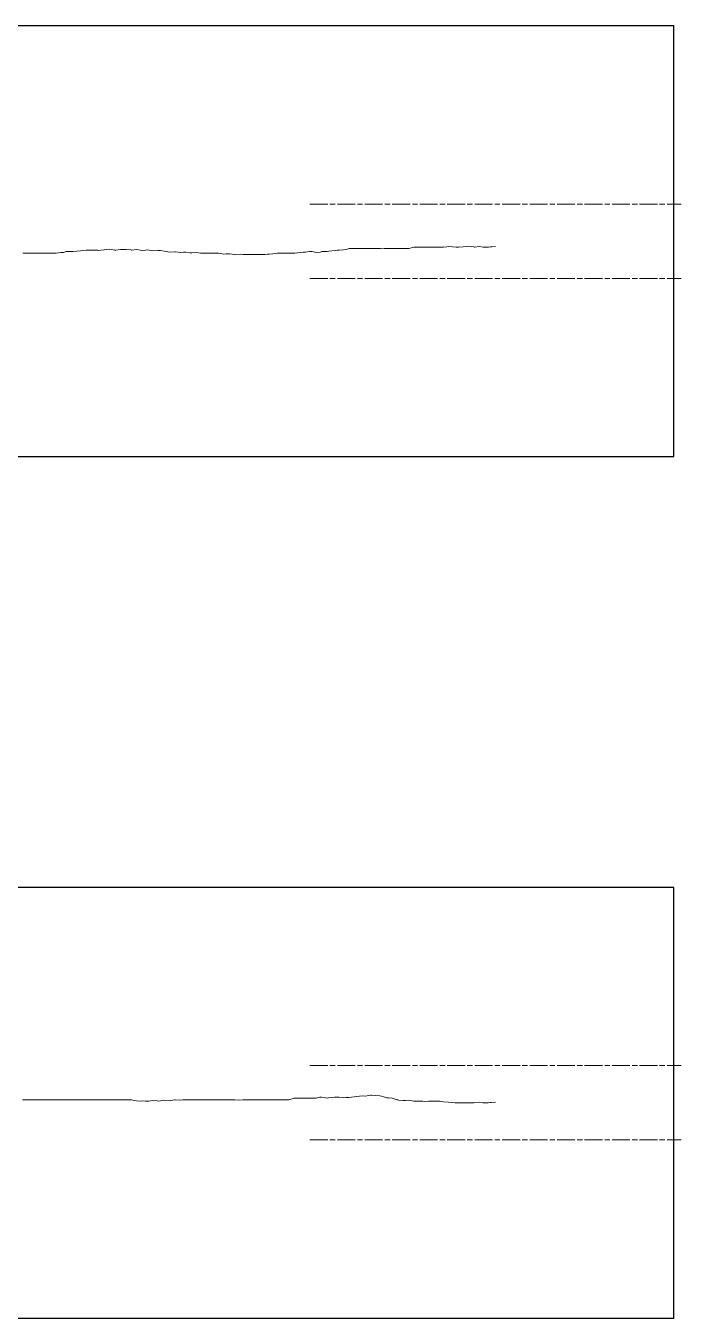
# Model space of a CAD drawing. Header units: millimetres. Extents: x 468560 to 900835, y -713847 to -431684.
# Drawn here: x 856711 to 900835, y -647847 to -560847 of the extents above; entities that cross this region are included whole.
import ezdxf

# ---------------------------------------------------------------- set-up
doc = ezdxf.new("R2010")
doc.units = ezdxf.units.MM
doc.header["$LTSCALE"] = 100
doc.linetypes.add('SXF_一点短鎖線', pattern=[9.25, 6, -1.5, 0.25, -1.5])
doc.linetypes.add('SXF_一点鎖線', pattern=[18.5, 12, -1.5, 3.5, -1.5])
doc.layers.add('D-BGD', color=7, linetype='Continuous', lineweight=13)
doc.layers.add('D-BMK', color=2, linetype='SXF_一点短鎖線', lineweight=13)
doc.layers.add('横断ビュー', color=7, linetype='Continuous')

msp = doc.modelspace()

# ---------------------------------------------------------------- linework, layer by layer
at = {"layer": 'D-BGD', "color": 7, "linetype": 'Continuous', "lineweight": 13}
for p, q in [((861765.85, -575946.92), (861995.66, -575924.02)), ((861995.66, -575924.02), (862127.75, -575910.85)), ((862127.75, -575910.85), (862361.87, -575887.52)), ((862361.87, -575887.52), (862704.47, -575946.92)), ((862769.16, -575946.92), (863094.3, -575914.52)), ((863094.3, -575914.52), (863281.19, -575895.89)), ((863281.19, -575895.89), (863460.51, -575909.11)), ((863460.51, -575909.11), (863772.47, -575932.11)), ((863772.47, -575932.11), (863826.72, -575941.51)), ((863826.72, -575941.51), (863857.9, -575938.41)), ((863857.9, -575938.41), (864192.93, -575905.01)), ((864192.93, -575905.01), (864434.62, -575946.92)), ((864775.78, -575946.92), (864925.36, -575932.01)), ((864925.36, -575932.01), (865011.34, -575946.92)), ((877818.84, -575946.92), (878109.03, -575918)), ((878109.03, -575918), (878275.83, -575901.37)), ((878275.83, -575901.37), (878475.24, -575846.92)), ((878475.24, -575846.92), (878822.15, -575846.92)), ((878822.15, -575846.92), (878841.45, -575846.92)), ((878841.45, -575846.92), (878852.55, -575846.92)), ((878852.55, -575846.92), (879207.67, -575846.92)), ((879207.67, -575846.92), (879429.27, -575846.92)), ((879429.27, -575846.92), (879573.88, -575846.92)), ((879573.88, -575846.92), (879825.46, -575846.92)), ((879825.46, -575846.92), (879940.09, -575846.92)), ((879940.09, -575846.92), (880005.98, -575846.92)), ((880005.98, -575846.92), (880306.31, -575846.92)), ((880306.31, -575846.92), (880582.7, -575846.92)), ((880582.7, -575846.92), (880672.52, -575862.5)), ((880672.52, -575862.5), (880828.78, -575846.92)), ((880828.78, -575846.92), (881038.73, -575846.92)), ((881038.73, -575846.92), (881159.42, -575846.92)), ((881159.42, -575846.92), (881404.94, -575846.92)), ((881404.94, -575846.92), (881736.13, -575846.92)), ((881736.13, -575846.92), (881771.16, -575846.92)), ((881771.16, -575846.92), (881832.09, -575846.92)), ((881832.09, -575846.92), (882137.37, -575846.92)), ((882137.37, -575846.92), (882312.85, -575846.92)), ((882312.85, -575846.92), (882503.58, -575846.92)), ((882503.58, -575846.92), (882835.4, -575756.31)), ((882835.4, -575756.31), (882869.8, -575746.92)), ((882869.8, -575746.92), (882889.57, -575746.92)), ((882889.57, -575746.92), (883236.01, -575746.92)), ((883236.01, -575746.92), (883466.29, -575746.92)), ((883466.29, -575746.92), (883602.22, -575746.92)), ((883602.22, -575746.92), (883838.71, -575746.92)), ((883838.71, -575746.92), (883968.44, -575746.92)), ((883968.44, -575746.92), (884043, -575746.92)), ((884043, -575746.92), (884334.65, -575746.92)), ((884334.65, -575746.92), (884619.72, -575746.92)), ((884619.72, -575746.92), (884700.86, -575746.92)), ((884700.86, -575746.92), (884842.02, -575746.92)), ((884842.02, -575746.92), (885067.07, -575724.49)), ((885067.07, -575724.49), (885196.44, -575711.6)), ((885196.44, -575711.6), (885675.57, -575746.92)), ((885675.57, -575746.92), (885773.15, -575746.92)), ((885773.15, -575746.92), (885799.5, -575746.92)), ((885799.5, -575746.92), (885845.34, -575746.92)), ((885845.34, -575746.92), (886165.71, -575714.99)), ((886165.71, -575714.99), (886349.87, -575696.63)), ((886349.87, -575696.63), (886531.93, -575678.49)), ((886531.93, -575678.49), (886848.65, -575733.41)), ((886848.65, -575733.41), (886898.14, -575741.99)), ((886898.14, -575741.99), (886926.59, -575739.15)), ((886926.59, -575739.15), (887264.35, -575705.49)), ((887264.35, -575705.49), (887503.3, -575746.92)), ((887503.3, -575746.92), (887630.57, -575746.92)), ((887630.57, -575746.92), (887851.96, -575746.92)), ((887851.96, -575746.92), (887996.78, -575732.49)), ((887996.78, -575732.49), (888080.02, -575724.19)), ((888080.02, -575724.19), (888335.11, -575698.77)), ((856502.46, -576146.92), (856749.29, -576146.92)), ((856749.29, -576146.92), (856868.67, -576146.92)), ((856868.67, -576146.92), (856937.3, -576146.92)), ((856937.3, -576146.92), (857234.89, -576146.92)), ((857234.89, -576146.92), (857514.02, -576146.92)), ((857514.02, -576146.92), (857601.1, -576146.92)), ((857601.1, -576146.92), (857752.6, -576146.92)), ((857752.6, -576146.92), (857967.31, -576146.92)), ((857967.31, -576146.92), (858090.73, -576146.92)), ((858090.73, -576146.92), (858333.53, -576146.92)), ((858333.53, -576146.92), (858667.45, -576146.92)), ((858667.45, -576146.92), (858699.74, -576146.92)), ((858699.74, -576146.92), (858755.91, -576146.92)), ((858755.91, -576146.92), (859065.95, -576116.02)), ((859065.95, -576116.02), (859244.17, -576098.26)), ((859244.17, -576098.26), (859432.17, -576046.92)), ((859432.17, -576046.92), (859759.22, -576046.92)), ((859759.22, -576046.92), (859798.38, -576043.02)), ((859798.38, -576043.02), (859820.89, -576040.78)), ((859820.89, -576040.78), (859904.24, -576032.47)), ((859904.24, -576032.47), (860397.6, -575983.29)), ((860397.6, -575983.29), (860530.8, -575970.02)), ((860530.8, -575970.02), (860762.54, -575946.92)), ((860762.54, -575946.92), (860897.02, -575946.92)), ((860897.02, -575946.92), (860974.32, -575946.92)), ((860974.32, -575946.92), (861263.23, -575946.92)), ((861263.23, -575946.92), (861551.04, -575946.92)), ((861551.04, -575946.92), (861629.44, -575960.52)), ((861629.44, -575960.52), (861765.85, -575946.92)), ((862704.47, -575946.92), (862728.08, -575951.02)), ((862728.08, -575951.02), (862769.16, -575946.92)), ((864434.62, -575946.92), (864559.15, -575968.51)), ((864559.15, -575968.51), (864775.78, -575946.92)), ((865011.34, -575946.92), (865291.57, -575995.51)), ((865291.57, -575995.51), (865588.06, -575965.96)), ((865588.06, -575965.96), (865657.79, -575971.1)), ((865657.79, -575971.1), (865779.1, -575980.05)), ((865779.1, -575980.05), (866024, -576022.51)), ((866024, -576022.51), (866164.77, -576046.92)), ((866164.77, -576046.92), (866390.21, -576086.01)), ((866390.21, -576086.01), (866741.49, -576051)), ((866741.49, -576051), (866756.43, -576049.51)), ((866756.43, -576049.51), (866782.41, -576054.02)), ((866782.41, -576054.02), (867122.64, -576113.01)), ((867122.64, -576113.01), (867318.21, -576093.52)), ((867318.21, -576093.52), (867488.85, -576076.51)), ((867488.85, -576076.51), (867785.72, -576127.99)), ((867785.72, -576127.99), (867855.06, -576133.1)), ((867855.06, -576133.1), (867894.92, -576136.04)), ((867894.92, -576136.04), (868221.28, -576103.51)), ((868221.28, -576103.51), (868471.64, -576146.92)), ((868471.64, -576146.92), (868789.03, -576146.92)), ((868789.03, -576146.92), (869048.36, -576146.92)), ((869048.36, -576146.92), (869319.92, -576146.92)), ((869319.92, -576146.92), (869625.08, -576146.92)), ((869625.08, -576146.92), (869686.13, -576146.92)), ((869686.13, -576146.92), (869792.34, -576175.92)), ((869792.34, -576175.92), (870052.34, -576221.01)), ((870052.34, -576221.01), (870201.79, -576206.11)), ((870201.79, -576206.11), (870418.56, -576184.51)), ((870418.56, -576184.51), (870778.51, -576246.92)), ((870778.51, -576246.92), (870784.77, -576246.92)), ((870784.77, -576246.92), (870795.66, -576246.92)), ((870795.66, -576246.92), (871150.98, -576211.51)), ((871150.98, -576211.51), (871355.23, -576246.92)), ((871355.23, -576246.92), (871517.19, -576246.92)), ((871517.19, -576246.92), (871798.97, -576246.92)), ((871798.97, -576246.92), (871931.94, -576233.67)), ((871931.94, -576233.67), (872111.72, -576246.92)), ((872111.72, -576246.92), (872508.66, -576246.92)), ((872508.66, -576246.92), (872802.28, -576246.92)), ((872802.28, -576246.92), (872982.05, -576229)), ((872982.05, -576229), (873085.38, -576218.7)), ((873085.38, -576218.7), (873348.26, -576192.5)), ((873348.26, -576192.5), (873662.1, -576161.22)), ((873662.1, -576161.22), (873714.47, -576156)), ((873714.47, -576156), (873805.59, -576146.92)), ((873805.59, -576146.92), (874080.68, -576146.92)), ((874080.68, -576146.92), (874238.81, -576146.92)), ((874238.81, -576146.92), (874446.9, -576146.92)), ((874446.9, -576146.92), (874808.9, -576146.92)), ((874808.9, -576146.92), (874813.11, -576146.5)), ((874813.11, -576146.5), (874815.53, -576146.26)), ((874815.53, -576146.26), (875179.32, -576110)), ((875179.32, -576110), (875392.25, -576088.78)), ((875392.25, -576088.78), (875545.54, -576073.5)), ((875545.54, -576073.5), (875812.22, -576046.92)), ((875812.22, -576046.92), (875911.75, -576046.92)), ((875911.75, -576046.92), (875968.96, -576046.92)), ((875968.96, -576046.92), (876277.96, -576100.5)), ((876277.96, -576100.5), (876545.68, -576073.82)), ((876545.68, -576073.82), (876644.18, -576046.92)), ((876644.18, -576046.92), (876815.53, -576046.92)), ((876815.53, -576046.92), (877010.39, -576027.5)), ((877010.39, -576027.5), (877122.4, -576016.34)), ((877122.4, -576016.34), (877537.26, -575974.99)), ((877537.26, -575974.99), (877699.11, -575958.85)), ((877699.11, -575958.85), (877742.81, -575946.92)), ((877742.81, -575946.92), (877818.84, -575946.92)), ((856480.93, -633146.92), (856739.97, -633146.92)), ((856739.97, -633146.92), (856847.14, -633146.92)), ((856847.14, -633146.92), (856908.74, -633146.92)), ((856908.74, -633146.92), (857213.35, -633146.92)), ((857213.35, -633146.92), (857485.46, -633146.92)), ((857485.46, -633146.92), (857579.57, -633146.92)), ((857579.57, -633146.92), (857743.28, -633146.92)), ((857743.28, -633146.92), (857945.78, -633146.92)), ((857945.78, -633146.92), (858062.18, -633146.92)), ((858062.18, -633146.92), (858311.99, -633146.92)), ((858311.99, -633146.92), (858638.89, -633146.92)), ((858638.89, -633146.92), (858678.21, -633146.92)), ((858678.21, -633146.92), (858746.59, -633146.92)), ((858746.59, -633146.92), (859044.42, -633146.92)), ((859044.42, -633146.92), (859215.61, -633146.92)), ((859215.61, -633146.92), (859410.63, -633146.92)), ((859410.63, -633146.92), (859749.91, -633146.92)), ((859749.91, -633146.92), (859776.84, -633146.92)), ((859776.84, -633146.92), (859792.33, -633146.92)), ((859792.33, -633146.92), (860143.06, -633146.92)), ((860143.06, -633146.92), (860369.05, -633146.92)), ((860369.05, -633146.92), (860753.22, -633146.92)), ((860753.22, -633146.92), (860945.76, -633146.92)), ((860945.76, -633146.92), (861241.7, -633146.92)), ((861241.7, -633146.92), (861522.48, -633146.92)), ((861522.48, -633146.92), (861607.91, -633146.92)), ((861607.91, -633146.92), (861756.53, -633146.92)), ((861756.53, -633146.92), (861974.12, -633146.92)), ((861974.12, -633146.92), (862099.2, -633146.92)), ((862099.2, -633146.92), (862340.34, -633146.92)), ((862340.34, -633146.92), (862675.91, -633146.92)), ((862675.91, -633146.92), (862706.55, -633146.92)), ((862706.55, -633146.92), (862759.84, -633146.92)), ((862759.84, -633146.92), (863072.76, -633146.92)), ((863072.76, -633146.92), (863252.63, -633146.92)), ((863252.63, -633146.92), (863438.97, -633146.92)), ((863438.97, -633146.92), (863763.15, -633146.92)), ((863763.15, -633146.92), (863805.19, -633146.92)), ((863805.19, -633146.92), (863829.35, -633146.92)), ((863829.35, -633146.92), (864171.4, -633206.23)), ((864171.4, -633206.23), (864406.07, -633246.92)), ((864406.07, -633246.92), (864537.61, -633224.11)), ((864537.61, -633224.11), (864766.47, -633246.92)), ((864766.47, -633246.92), (864903.83, -633246.92)), ((864903.83, -633246.92), (864982.78, -633246.92)), ((864982.78, -633246.92), (865270.04, -633197.11)), ((865270.04, -633197.11), (865559.5, -633225.96)), ((865559.5, -633225.96), (865636.25, -633233.61)), ((865636.25, -633233.61), (865769.78, -633210.46)), ((865769.78, -633210.46), (866002.47, -633170.11)), ((866002.47, -633170.11), (866136.22, -633183.44)), ((866136.22, -633183.44), (866368.68, -633206.61)), ((866368.68, -633206.61), (866712.93, -633146.92)), ((866712.93, -633146.92), (866734.89, -633146.92)), ((866734.89, -633146.92), (866773.09, -633146.92)), ((866773.09, -633146.92), (867101.1, -633179.61)), ((867101.1, -633179.61), (867289.65, -633146.92)), ((867289.65, -633146.92), (867467.32, -633146.92)), ((867467.32, -633146.92), (867776.4, -633146.92)), ((867776.4, -633146.92), (867833.53, -633152.62)), ((867833.53, -633152.62), (867866.37, -633146.92)), ((867866.37, -633146.92), (868199.74, -633146.92)), ((868199.74, -633146.92), (868443.08, -633146.92)), ((868443.08, -633146.92), (868779.71, -633146.92)), ((868779.71, -633146.92), (869019.8, -633146.92)), ((869019.8, -633146.92), (869298.38, -633146.92)), ((869298.38, -633146.92), (869596.52, -633146.92)), ((869596.52, -633146.92), (869664.59, -633146.92)), ((869664.59, -633146.92), (869783.03, -633146.92)), ((869783.03, -633146.92), (870030.81, -633146.92)), ((870030.81, -633146.92), (870173.24, -633146.92)), ((870173.24, -633146.92), (870397.02, -633146.92)), ((870397.02, -633146.92), (870749.95, -633146.92)), ((870749.95, -633146.92), (870763.23, -633146.92)), ((870763.23, -633146.92), (870786.34, -633146.92)), ((870786.34, -633146.92), (871129.45, -633181.12)), ((871129.45, -633181.12), (871326.67, -633146.92)), ((871326.67, -633146.92), (871495.66, -633146.92)), ((871495.66, -633146.92), (871789.65, -633146.92)), ((871789.65, -633146.92), (871861.87, -633146.92)), ((871861.87, -633146.92), (871903.39, -633146.92)), ((871903.39, -633146.92), (872228.09, -633146.92)), ((872228.09, -633146.92), (872480.1, -633146.92)), ((872480.1, -633146.92), (872594.3, -633146.92)), ((872594.3, -633146.92), (872792.96, -633146.92)), ((872792.96, -633146.92), (872960.51, -633146.92)), ((872960.51, -633146.92), (873056.82, -633146.92)), ((873056.82, -633146.92), (873326.72, -633146.92)), ((873326.72, -633146.92), (873633.54, -633146.92)), ((873633.54, -633146.92), (873692.94, -633146.92)), ((873692.94, -633146.92), (873796.27, -633146.92)), ((873796.27, -633146.92), (874059.15, -633146.92)), ((874059.15, -633146.92), (874210.26, -633146.92)), ((874210.26, -633146.92), (874425.36, -633146.92)), ((874425.36, -633146.92), (874786.97, -633048.18)), ((874786.97, -633048.18), (874791.58, -633046.92)), ((874791.58, -633046.92), (874799.59, -633046.92)), ((874799.59, -633046.92), (875157.79, -633046.92)), ((875157.79, -633046.92), (875363.69, -633046.92)), ((875363.69, -633046.92), (875524, -633046.92)), ((875524, -633046.92), (875802.9, -633046.92)), ((875802.9, -633046.92), (875890.22, -633046.92)), ((875890.22, -633046.92), (875940.41, -633046.92)), ((875940.41, -633046.92), (876256.43, -633046.92)), ((876256.43, -633046.92), (876517.12, -632975.73)), ((876517.12, -632975.73), (876622.64, -632965.22)), ((876622.64, -632965.22), (876806.21, -632997.05)), ((876806.21, -632997.05), (876988.85, -633028.72)), ((876988.85, -633028.72), (877093.84, -633018.25)), ((877093.84, -633018.25), (877482.69, -632979.5)), ((877482.69, -632979.5), (877670.56, -632960.77)), ((877670.56, -632960.77), (877721.28, -632964.51)), ((877721.28, -632964.51), (877809.52, -632971.02)), ((877809.52, -632971.02), (878087.49, -633019.22)), ((878087.49, -633019.22), (878247.28, -633003.29)), ((878247.28, -633003.29), (878453.71, -632982.72)), ((878453.71, -632982.72), (878812.83, -632946.92)), ((878812.83, -632946.92), (878819.92, -632946.21)), ((878819.92, -632946.21), (878823.99, -632945.81)), ((878823.99, -632945.81), (879186.13, -632909.71)), ((879186.13, -632909.71), (879400.71, -632888.33)), ((879400.71, -632888.33), (879552.35, -632899.51)), ((879552.35, -632899.51), (879816.15, -632846.92)), ((879816.15, -632846.92), (879918.56, -632836.71)), ((879918.56, -632836.71), (879977.43, -632830.85)), ((879977.43, -632830.85), (880284.77, -632853.51)), ((880284.77, -632853.51), (880554.14, -632873.37)), ((880554.14, -632873.37), (880650.98, -632897.3)), ((880650.98, -632897.3), (880819.46, -632938.93)), ((880819.46, -632938.93), (881017.2, -633007.5)), ((881017.2, -633007.5), (881130.86, -633015.88)), ((881130.86, -633015.88), (881383.41, -633034.5)), ((881383.41, -633034.5), (881707.58, -633146.92)), ((881707.58, -633146.92), (881749.62, -633154.21)), ((881749.62, -633154.21), (881822.77, -633166.89)), ((881822.77, -633166.89), (882115.84, -633188.5)), ((882115.84, -633188.5), (882284.29, -633200.92)), ((882284.29, -633200.92), (882482.05, -633181.21)), ((882482.05, -633181.21), (882826.08, -633240.86)), ((882826.08, -633240.86), (882848.26, -633244.71)), ((882848.26, -633244.71), (882861.01, -633246.92)), ((882861.01, -633246.92), (883214.48, -633246.92)), ((883214.48, -633246.92), (883437.73, -633246.92)), ((883437.73, -633246.92), (883580.69, -633271.71)), ((883580.69, -633271.71), (883829.39, -633246.92)), ((883829.39, -633246.92), (883946.9, -633246.92)), ((883946.9, -633246.92), (884014.45, -633246.92)), ((884014.45, -633246.92), (884313.11, -633246.92)), ((884313.11, -633246.92), (884591.16, -633246.92)), ((884591.16, -633246.92), (884679.33, -633262.21)), ((884679.33, -633262.21), (884832.71, -633288.8)), ((884832.71, -633288.8), (885167.88, -633313.51)), ((885167.88, -633313.51), (885621.01, -633346.92)), ((885621.01, -633346.92), (885744.6, -633346.92)), ((885744.6, -633346.92), (885777.97, -633346.92)), ((885777.97, -633346.92), (885836.02, -633346.92)), ((885836.02, -633346.92), (886321.31, -633346.92)), ((886321.31, -633346.92), (886510.39, -633346.92)), ((886510.39, -633346.92), (886839.33, -633346.92)), ((886839.33, -633346.92), (886876.6, -633343.21)), ((886876.6, -633343.21), (886898.03, -633341.07)), ((886898.03, -633341.07), (887242.82, -633306.71)), ((887242.82, -633306.71), (887474.75, -633346.92)), ((887474.75, -633346.92), (887609.03, -633346.92)), ((887609.03, -633346.92), (887842.64, -633346.92)), ((887842.64, -633346.92), (887975.24, -633333.7)), ((887975.24, -633333.7), (888051.47, -633326.11)), ((888051.47, -633326.11), (888335.11, -633297.84))]:
    msp.add_line(p, q, dxfattribs=at)
at = {"layer": 'D-BMK', "color": 2, "linetype": 'SXF_一点鎖線', "lineweight": 13, "true_color": 0xffff00}
for p, q in [((875835.11, -572846.92), (900835.11, -572846.92)), ((875835.11, -577846.92), (900835.11, -577846.92)), ((875835.11, -630846.92), (900835.11, -630846.92)), ((875835.11, -635846.92), (900835.11, -635846.92))]:
    msp.add_line(p, q, dxfattribs=at)
at = {"layer": '横断ビュー', "color": 3, "linetype": 'Continuous', "lineweight": -3}
for p, q in [((900335.11, -560846.92), (776335.11, -560846.92)), ((900335.11, -589846.92), (900335.11, -560846.92)), ((776335.11, -589846.92), (900335.11, -589846.92)), ((900335.11, -618846.92), (776335.11, -618846.92)), ((900335.11, -647846.92), (900335.11, -618846.92)), ((776335.11, -647846.92), (900335.11, -647846.92))]:
    msp.add_line(p, q, dxfattribs=at)

doc.saveas('drawing.dxf')
